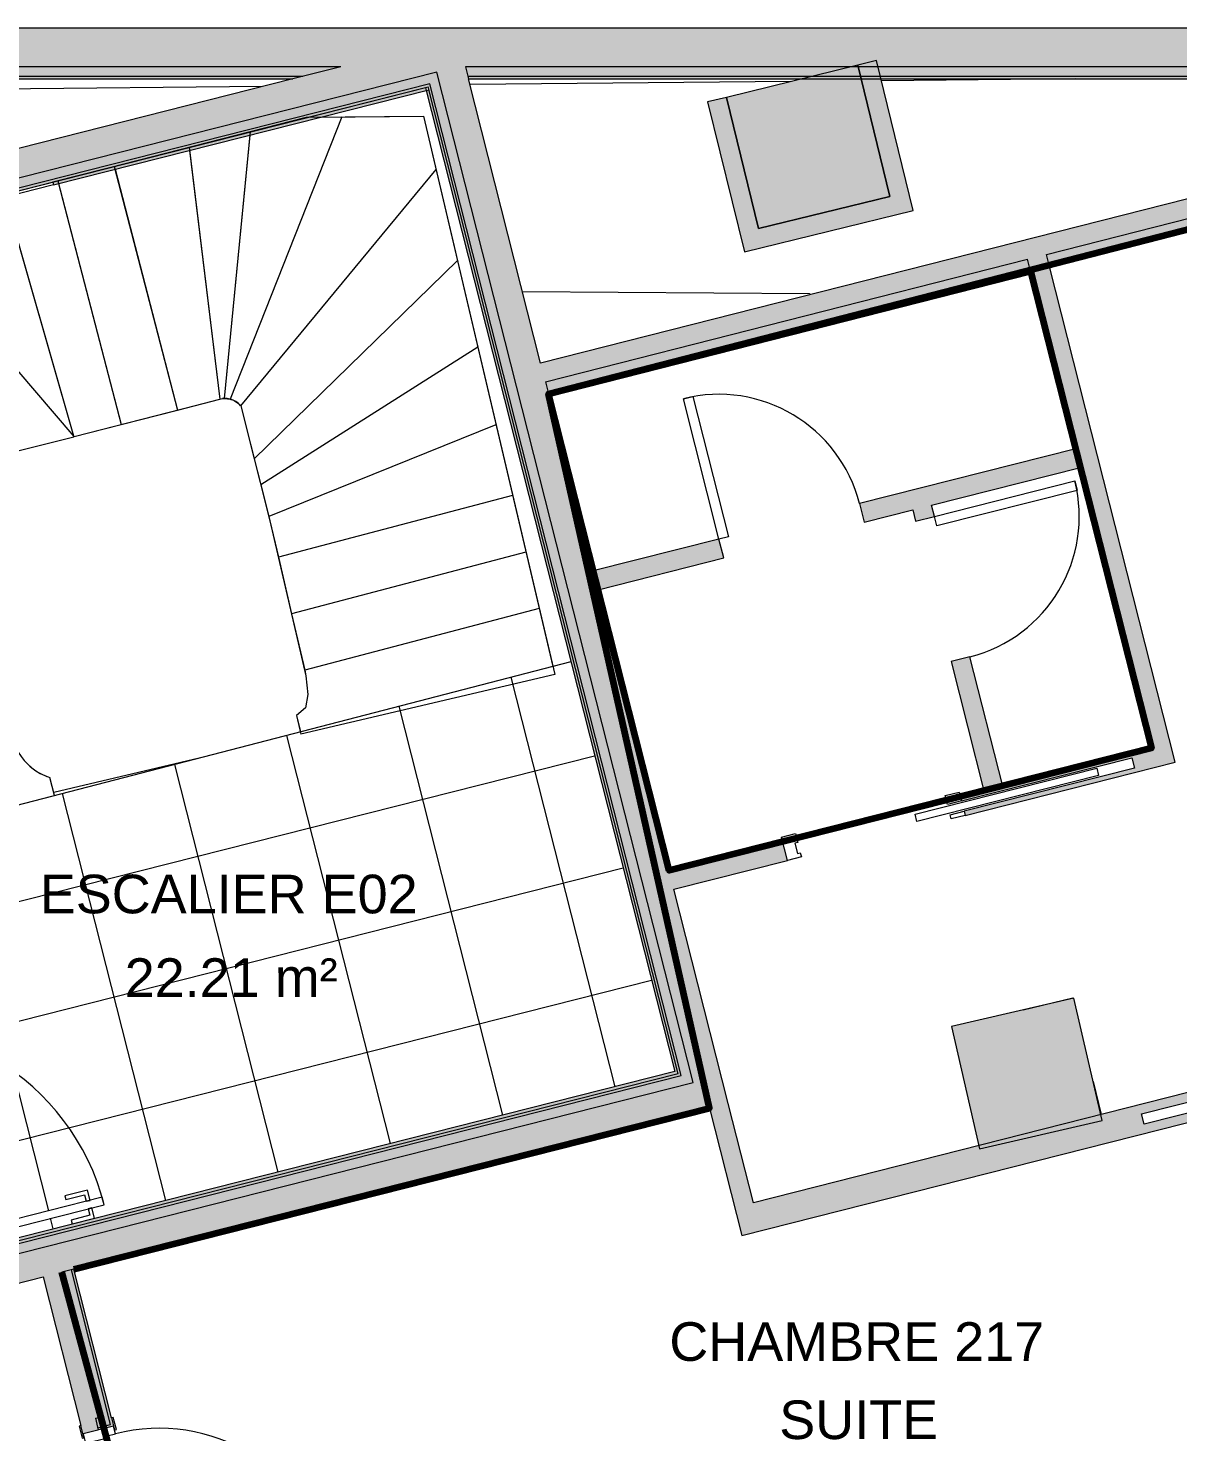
# Model space of a CAD drawing. Header units: metres. Extents: x -227.9 to -140, y 37.9 to 92.1.
# Drawn here: x -156.67 to -150.72, y 61.84 to 69.11 of the extents above; entities that cross this region are included whole.
import ezdxf

# ---------------------------------------------------------------- set-up
doc = ezdxf.new("R2010")
doc.units = ezdxf.units.M
doc.linetypes.add('Overhead', pattern=[0.003969, 0.002381, -0.001587])
for name, color, linetype, lineweight in [('A-ANNO-DIMS', 7, 'Continuous', 9), ('A-ANNO-DIMS-100', 7, 'Continuous', 9), ('A-AREA-IDEN', 7, 'Continuous', 9), ('A-DOOR', 7, 'Continuous', 5), ('A-FLOR', 7, 'Continuous', 5), ('A-FLOR-PATT', 7, 'Continuous', 5), ('A-WALL', 7, 'Continuous', 5), ('I-WALL', 7, 'Continuous', 5), ('S-COLS', 7, 'Continuous', 5), ('S-STRS', 7, 'Continuous', 5), ('S-STRS-MBND', 7, 'Overhead', 5)]:
    doc.layers.add(name, color=color, linetype=linetype, lineweight=lineweight)
doc.layers.add('Chambre', color=40, linetype='Continuous')
doc.layers.add('SDB', color=230, linetype='Continuous')
doc.styles.add('Arial_1', font='arial.ttf', dxfattribs={"height": 0.2})
doc.styles.add('RomanD_B', font='', dxfattribs={"height": 0.2})
doc.styles.get('RomanD_B').set_extended_font_data('RomanD', bold=True)
doc.dimstyles.new('LAG-Romans_0_2', dxfattribs={"dimscale": 0.3048, "dimtxt": 0.200715, "dimasz": 0.492126, "dimexe": 0.787402, "dimexo": 0.0625, "dimgap": 0, "dimtad": 1, "dimrnd": 0.01, "dimzin": 0, "dimdsep": 46, "dimtxsty": 'RomanD_B', "dimblk1": 'OBLIQUE', "dimblk2": 'OBLIQUE', "dimsah": 1, "dimcen": 0.09, "dimdle": 0.656168, "dimazin": 0, "dimtfac": 1, "dimtdec": 4, "dimtix": 1, "dimtmove": 0, "dimatfit": 3, "dimfxl": 0.787402, "dimfxlon": 1, "dimtvp": 1, "dimtolj": 1, "dimtzin": 0, "dimarcsym": 2})

# ---------------------------------------------------------------- blocks, each defined once
blk = doc.blocks.new('LAG-C1030-PORTE-BAT 1 VANT-13PR_01 - LAG-C1030-PORTE-BAT 1 VANT-13PR_01_07F-120X210-15711718-MUC-LAG-PRO-PLA-ARC-TZN-N02-AG02Ec-Cote')
at = {"layer": 'A-DOOR'}
for p, q in [((0.5053, 1.3265), (0.4653, 1.3265)), ((0.4653, 1.3265), (0.4653, 0.1065)), ((0.5053, 0.1065), (0.5053, 1.3265)), ((0.4103, 1.2615), (0.4103, 1.1415)), ((0.4653, 1.2615), (0.4103, 1.2615)), ((0.4303, 1.1415), (0.4303, 1.2415)), ((0.4303, 1.2415), (0.4653, 1.2415)), ((0.4653, 1.2415), (0.4653, 1.2615)), ((0.5603, 1.2615), (0.5053, 1.2615)), ((0.5053, 1.2615), (0.5053, 1.2415)), ((0.5053, 1.2415), (0.5403, 1.2415)), ((0.5403, 1.2415), (0.5403, 1.1415)), ((0.5603, 1.1415), (0.5603, 1.2615)), ((0.4103, 1.1415), (0.4303, 1.1415)), ((0.5403, 1.1415), (0.5603, 1.1415)), ((0.4653, 0.1065), (0.5053, 0.1065))]:
    blk.add_line(p, q, dxfattribs=at)
at = {"layer": 'A-DOOR', "color": 9, "true_color": 0xc0c0c0}
for p, q in [((-0.7347, 0.1165), (-0.7997, 0.1165)), ((-0.7997, 0.1165), (-0.7997, 0.1065)), ((-0.7997, 0.1065), (-0.7347, 0.1065)), ((-0.7547, 0.1065), (-0.7547, -0.1065)), ((-0.7147, 0.1065), (-0.7547, 0.1065)), ((-0.7347, 0.1065), (-0.7347, 0.1165)), ((-0.7147, 0.0626), (-0.7147, 0.1065)), ((0.5453, 0.1065), (0.5053, 0.1065)), ((0.5053, 0.1065), (0.5053, 0.0626)), ((0.5253, 0.1165), (0.5253, 0.1065)), ((0.5903, 0.1165), (0.5253, 0.1165)), ((0.5253, 0.1065), (0.5903, 0.1065)), ((0.5453, -0.1065), (0.5453, 0.1065)), ((0.5903, 0.1065), (0.5903, 0.1165)), ((-0.7047, 0.0626), (-0.7147, 0.0626)), ((-0.7047, -0.1065), (-0.7047, 0.0626)), ((0.5053, 0.0626), (0.4953, 0.0626)), ((0.4953, 0.0626), (0.4953, -0.1065)), ((-0.7347, -0.1065), (-0.7997, -0.1065)), ((-0.7997, -0.1065), (-0.7997, -0.1165)), ((-0.7997, -0.1165), (-0.7347, -0.1165)), ((-0.7547, -0.1065), (-0.7047, -0.1065)), ((-0.7347, -0.1165), (-0.7347, -0.1065)), ((0.4953, -0.1065), (0.5453, -0.1065)), ((0.5253, -0.1065), (0.5253, -0.1165)), ((0.5903, -0.1065), (0.5253, -0.1065)), ((0.5253, -0.1165), (0.5903, -0.1165)), ((0.5903, -0.1165), (0.5903, -0.1065))]:
    blk.add_line(p, q, dxfattribs=at)
at = {"layer": 'A-DOOR'}
blk.add_arc((0.5053, 0.1065), 1.22, 90, 180, dxfattribs=at)
blk = doc.blocks.new('LAG-C1030-PORTE-BAT 1 VANT-13PR_01 - LAG-C1030-PORTE-BAT 1 VANT-13PR_01_04F-90X210 CHAMBRE-15711706-MUC-LAG-PRO-PLA-ARC-TZN-N02-AG02Ec-Cote')
at = {"layer": 'A-DOOR'}
for p, q in [((0.3553, 1.0015), (0.3153, 1.0015)), ((0.3153, 1.0015), (0.3153, 0.0815)), ((0.3553, 0.0815), (0.3553, 1.0015)), ((0.2603, 0.9365), (0.2603, 0.8165)), ((0.3153, 0.9365), (0.2603, 0.9365)), ((0.2803, 0.8165), (0.2803, 0.9165)), ((0.2803, 0.9165), (0.3153, 0.9165)), ((0.3153, 0.9165), (0.3153, 0.9365)), ((0.4103, 0.9365), (0.3553, 0.9365)), ((0.3553, 0.9365), (0.3553, 0.9165)), ((0.3553, 0.9165), (0.3903, 0.9165)), ((0.3903, 0.9165), (0.3903, 0.8165)), ((0.4103, 0.8165), (0.4103, 0.9365)), ((0.2603, 0.8165), (0.2803, 0.8165)), ((0.3903, 0.8165), (0.4103, 0.8165)), ((0.3153, 0.0815), (0.3553, 0.0815))]:
    blk.add_line(p, q, dxfattribs=at)
at = {"layer": 'A-DOOR', "color": 9, "true_color": 0xc0c0c0}
for p, q in [((-0.5847, 0.0915), (-0.6497, 0.0915)), ((-0.6497, 0.0915), (-0.6497, 0.0815)), ((-0.6497, 0.0815), (-0.5847, 0.0815)), ((-0.6047, 0.0815), (-0.6047, -0.0815)), ((-0.5647, 0.0815), (-0.6047, 0.0815)), ((-0.5847, 0.0815), (-0.5847, 0.0915)), ((-0.5647, 0.0376), (-0.5647, 0.0815)), ((0.3953, 0.0815), (0.3553, 0.0815)), ((0.3553, 0.0815), (0.3553, 0.0376)), ((0.3753, 0.0915), (0.3753, 0.0815)), ((0.4403, 0.0915), (0.3753, 0.0915)), ((0.3753, 0.0815), (0.4403, 0.0815)), ((0.3953, -0.0815), (0.3953, 0.0815)), ((0.4403, 0.0815), (0.4403, 0.0915)), ((-0.5547, 0.0376), (-0.5647, 0.0376)), ((-0.5547, -0.0815), (-0.5547, 0.0376)), ((0.3553, 0.0376), (0.3453, 0.0376)), ((0.3453, 0.0376), (0.3453, -0.0815)), ((-0.5847, -0.0815), (-0.6497, -0.0815)), ((-0.6497, -0.0815), (-0.6497, -0.0915)), ((-0.6497, -0.0915), (-0.5847, -0.0915)), ((-0.6047, -0.0815), (-0.5547, -0.0815)), ((-0.5847, -0.0915), (-0.5847, -0.0815)), ((0.3453, -0.0815), (0.3953, -0.0815)), ((0.3753, -0.0815), (0.3753, -0.0915)), ((0.4403, -0.0815), (0.3753, -0.0815)), ((0.3753, -0.0915), (0.4403, -0.0915)), ((0.4403, -0.0915), (0.4403, -0.0815))]:
    blk.add_line(p, q, dxfattribs=at)
at = {"layer": 'A-DOOR'}
blk.add_arc((0.3553, 0.0815), 0.92, 90, 180, dxfattribs=at)
blk = doc.blocks.new('LAG-C1030-PORTE-COULISSANTE-COUL-13PR_06 - LAG-C1030-PORTE-COULISSANTE-COUL-13PR_06_04 F-80x210-15716901-MUC-LAG-PRO-PLA-ARC-TZN-N02-AG02Ec-Cote')
at = {"layer": 'A-DOOR', "lineweight": 9}
for p, q in [((-1.1, 0.02), (-0.13, 0.02)), ((-1.1, -0.02), (-1.1, 0.02)), ((-0.13, 0.02), (-0.13, -0.02)), ((-0.13, -0.02), (-1.1, -0.02))]:
    blk.add_line(p, q, dxfattribs=at)
at = {"layer": 'A-DOOR', "color": 9, "true_color": 0xc0c0c0}
for p, q in [((-0.38, 0.05), (-0.305, 0.05)), ((-0.38, 0.0275), (-0.38, 0.05)), ((-0.305, 0.0275), (-0.38, 0.0275)), ((-0.305, 0.05), (-0.305, 0.0275)), ((0.495, 0.05), (0.57, 0.05)), ((0.495, 0.0275), (0.495, 0.05)), ((0.51, 0.0275), (0.495, 0.0275)), ((0.51, -0.0275), (0.51, 0.0275)), ((0.57, 0.05), (0.57, -0.075)), ((-0.38, -0.0275), (-0.305, -0.0275)), ((-0.38, -0.075), (-0.38, -0.0275)), ((-0.305, -0.0275), (-0.305, -0.075)), ((0.495, -0.075), (0.495, -0.0275)), ((0.495, -0.0275), (0.51, -0.0275)), ((-0.305, -0.075), (-0.38, -0.075)), ((0.57, -0.075), (0.495, -0.075))]:
    blk.add_line(p, q, dxfattribs=at)
blk = doc.blocks.new('LAG-C1030-PORTE-PR VIDRE FOH-13PR_11 - LAG-C1030-PORTE-PR VIDRE FOH-13PR_11_01-F-75x210-15709689-MUC-LAG-PRO-PLA-ARC-TZN-N02-AG02Ec-Cote')
at = {"layer": 'A-DOOR', "lineweight": 9}
for p, q in [((0.3242, -0.05), (0.375, -0.05)), ((0.3242, -0.8), (0.3242, -0.05)), ((0.375, -0.05), (0.375, -0.8)), ((0.375, -0.8), (0.3242, -0.8))]:
    blk.add_line(p, q, dxfattribs=at)
at = {"layer": 'A-DOOR'}
blk.add_arc((0.375, -0.05), 0.75, 180, 270, dxfattribs=at)
blk = doc.blocks.new('DIMBLOCK88-MUC-LAG-PRO-PLA-ARC-TZN-N02-AG02Ec-Cote')
at = {"layer": 'A-ANNO-DIMS-100', "transparency": 16777216}
for p, q in [((-147.921, 61.4374), (-148.0389, 61.9027)), ((-147.7861, 61.7192), (-153.8268, 60.1889)), ((-147.9799, 61.6701), (-147.921, 61.4374)), ((-153.5739, 60.0053), (-153.6918, 60.4706)), ((-153.6329, 60.238), (-153.5739, 60.0053))]:
    blk.add_line(p, q, dxfattribs=at)
at = {"layer": 'A-ANNO-DIMS-100', "lineweight": 25, "transparency": 16777216}
for p, q in [((-147.9799, 61.6701), (-147.9257, 61.7612)), ((-147.9799, 61.6701), (-148.0342, 61.5789)), ((-153.6329, 60.238), (-153.5786, 60.3291)), ((-153.6329, 60.238), (-153.6872, 60.1469))]:
    blk.add_line(p, q, dxfattribs=at)
at = {"layer": 'A-ANNO-DIMS-100', "color": 0, "transparency": 16777216, "insert": (-151.2047, 61.1271), "char_height": 0.2, "width": 0.824475, "attachment_point": 1, "rotation": 14.21571, "line_spacing_factor": 1.146391, "style": 'RomanD_B'}
blk.add_mtext('5.83', dxfattribs=at)
blk = doc.blocks.new('_Oblique')
at = {"color": 0, "linetype": 'ByBlock', "lineweight": -2}
blk.add_line((-0.5, -0.5), (0.5, 0.5), dxfattribs=at)

msp = doc.modelspace()

# ---------------------------------------------------------------- hatches: boundary and pattern name
at = {"layer": 'A-FLOR-PATT', "true_color": 0xffffff}
h = msp.add_hatch(dxfattribs=at)
h.set_pattern_fill('FP_5', style=0, pattern_type=2)
h.set_pattern_definition([(14.213, (-155.645, 64.24), (-0.14732, 0.58163), []), (104.213, (-155.645, 64.24), (-0.58163, -0.14732), [])])
h.paths.add_polyline_path([(-157.4318, 62.6651), (-153.3236, 63.7057), (-153.8614, 65.8286), (-157.9633, 64.7638), (-157.7551, 63.9418), (-157.7598, 63.9399), (-157.7551, 63.9212), (-157.7648, 63.9187), (-157.4701, 62.7554), (-156.3699, 63.0341), (-156.3785, 63.0681), (-156.4754, 63.0435), (-156.4803, 63.0629), (-156.364, 63.0924), (-156.3505, 63.039), (-156.2875, 63.055), (-156.2776, 63.0162), (-156.3406, 63.0003), (-156.3271, 62.9469), (-156.4435, 62.9175), (-156.4484, 62.9369), (-156.3514, 62.9614), (-156.36, 62.9954), (-157.4603, 62.7167), (-157.4554, 62.6973), (-157.4457, 62.6997), (-157.4408, 62.6804), (-157.4359, 62.6816), (-157.4322, 62.667)])
at = {"layer": 'A-WALL', "true_color": 0xaaaaaa}
msp.add_hatch(color=253, dxfattribs=at).paths.add_polyline_path([(-147.8928, 68.9108), (-147.8556, 68.9108), (-147.8556, 69.1108), (-169.8891, 69.1108), (-169.8891, 68.9108), (-154.4414, 68.9108), (-154.4091, 68.919), (-154.407, 68.9108), (-149.5374, 68.9108)])
h = msp.add_hatch(color=253, dxfattribs=at)
h.paths.add_polyline_path([(-147.8556, 68.8608), (-147.8556, 68.9108), (-149.7369, 68.9108), (-149.7242, 68.8608), (-147.8928, 68.8608)])
h.paths.add_polyline_path([(-149.8274, 68.8608), (-149.8401, 68.9108), (-154.407, 68.9108), (-154.3944, 68.8608), (-151.182, 68.8608)])
h.paths.add_polyline_path([(-155.2934, 68.8608), (-155.2496, 68.8608), (-155.0522, 68.9108), (-165.8761, 68.9108), (-165.8761, 68.8608), (-156.1157, 68.8608)])
h.paths.add_polyline_path([(-154.6388, 68.8608), (-154.5491, 68.8608), (-154.5545, 68.8821)])
h.paths.add_polyline_path([(-165.9761, 68.8608), (-165.9761, 68.9108), (-169.8891, 68.9108), (-169.8891, 68.8608), (-165.9832, 68.8608)])
h = msp.add_hatch(color=253, dxfattribs=at)
h.paths.add_polyline_path([(-149.5374, 68.8478), (-147.8556, 68.8478), (-147.8556, 68.8608), (-149.6726, 68.8608), (-149.6693, 68.8478), (-149.6559, 68.8478)])
h.paths.add_polyline_path([(-149.8241, 68.8478), (-149.8274, 68.8608), (-154.3944, 68.8608), (-154.3911, 68.8478), (-151.182, 68.8478)])
h.paths.add_polyline_path([(-155.3009, 68.8478), (-155.2496, 68.8608), (-165.8761, 68.8608), (-165.8761, 68.8478), (-156.1157, 68.8478)])
h.paths.add_polyline_path([(-166.0261, 68.8478), (-166.0261, 68.8608), (-169.8891, 68.8608), (-169.8891, 68.8478), (-166.0391, 68.8478)])
at = {"layer": 'I-WALL', "true_color": 0xaaaaaa}
for points in [[(-158.75, 67.8193), (-154.4414, 68.9108), (-155.0522, 68.9108), (-158.7868, 67.9647)], [(-158.7377, 67.7708), (-154.5422, 68.8337), (-154.5491, 68.8608), (-154.6388, 68.8608), (-158.75, 67.8193)], [(-153.192, 63.5038), (-153.0466, 63.5406), (-154.4091, 68.919), (-154.5545, 68.8821), (-153.2288, 63.6492)], [(-158.7345, 67.7582), (-154.5875, 68.8088), (-154.5907, 68.8214), (-158.7377, 67.7708)], [(-156.5402, 68.2986), (-154.611, 68.7874), (-154.6146, 68.8019), (-156.5439, 68.3132)], [(-153.8651, 65.8432), (-153.8506, 65.8468), (-154.5964, 68.791), (-154.611, 68.7874), (-154.1763, 67.0714)], [(-153.3022, 63.6822), (-153.2896, 63.6854), (-154.5875, 68.8088), (-154.6001, 68.8056), (-153.3054, 63.6948)], [(-153.2773, 63.6369), (-153.2288, 63.6492), (-154.5422, 68.8337), (-154.5907, 68.8214), (-153.2896, 63.6854)], [(-153.9933, 67.2777), (-149.6058, 68.394), (-149.6303, 68.491), (-154.0179, 67.3747)], [(-150.8548, 65.3804), (-150.7579, 65.405), (-151.3995, 67.9377), (-151.4964, 67.913), (-151.2232, 66.8346)], [(-153.3199, 63.6911), (-153.3054, 63.6948), (-153.8506, 65.8468), (-153.8651, 65.8432), (-153.3236, 63.7057)], [(-157.4281, 62.6506), (-153.3199, 63.6911), (-153.3236, 63.7057), (-157.4318, 62.6651), (-157.4297, 62.6571)], [(-157.5968, 62.3881), (-153.192, 63.5038), (-153.2288, 63.6492), (-157.6336, 62.5335), (-157.6294, 62.517)], [(-157.4882, 62.5704), (-153.2773, 63.6369), (-153.2896, 63.6854), (-157.5005, 62.6188)], [(-152.9764, 62.8563), (-152.8795, 62.8809), (-153.0466, 63.5406), (-153.1435, 63.5161)]]:
    msp.add_hatch(color=253, dxfattribs=at).paths.add_polyline_path(points)
h = msp.add_hatch(color=253, dxfattribs=at)
h.paths.add_polyline_path([(-153.981, 67.2293), (-151.4841, 67.8645), (-151.4964, 67.913), (-153.9933, 67.2777)])
h.paths.add_polyline_path([(-151.3872, 67.8892), (-149.545, 68.3579), (-149.5573, 68.4064), (-151.3995, 67.9377)])
h = msp.add_hatch(color=253, dxfattribs=at)
h.paths.add_polyline_path([(-153.9778, 67.2167), (-151.4809, 67.8519), (-151.4841, 67.8645), (-153.981, 67.2293)])
h.paths.add_polyline_path([(-151.384, 67.8766), (-149.5292, 68.3485), (-149.5324, 68.3611), (-151.3872, 67.8892)])
h = msp.add_hatch(color=253, dxfattribs=at)
h.paths.add_polyline_path([(-153.7208, 66.2019), (-153.0701, 66.3668), (-153.0947, 66.4637), (-153.7453, 66.2989)])
h.paths.add_polyline_path([(-152.3431, 66.5509), (-151.2232, 66.8346), (-151.2478, 66.9316), (-152.3676, 66.6479)])
h = msp.add_hatch(color=253, dxfattribs=at)
h.paths.add_polyline_path([(-151.7226, 65.1606), (-151.6257, 65.1851), (-151.7952, 65.8541), (-151.8921, 65.8296), (-151.7523, 65.2775)])
h.paths.add_polyline_path([(-152.0763, 66.5566), (-151.9794, 66.5812), (-151.9941, 66.6393), (-152.091, 66.6148)])
h = msp.add_hatch(color=253, dxfattribs=at)
h.paths.add_polyline_path([(-153.3278, 64.6508), (-152.7406, 64.7995), (-152.7651, 64.8965), (-153.3524, 64.7477)])
h.paths.add_polyline_path([(-151.8197, 65.0328), (-150.7333, 65.308), (-150.7579, 65.405), (-151.8442, 65.1298), (-151.8387, 65.1079), (-150.9566, 65.3314), (-150.9431, 65.2781), (-151.8252, 65.0546), (-151.8205, 65.0362)])
h = msp.add_hatch(color=253, dxfattribs=at)
h.paths.add_polyline_path([(-152.8795, 62.8809), (-149.845, 63.651), (-149.8567, 63.697), (-150.8938, 63.4338), (-150.9073, 63.4871), (-149.8702, 63.7503), (-149.8819, 63.7964), (-152.9163, 63.0263)])
h.paths.add_polyline_path([(-148.7691, 63.924), (-148.5652, 63.9757), (-148.6021, 64.1211), (-148.806, 64.0694), (-148.777, 63.9553)])
h = msp.add_hatch(color=253, dxfattribs=at)
h.paths.add_polyline_path([(-157.452, 62.6311), (-157.4394, 62.6343), (-157.4426, 62.6469), (-157.4552, 62.6437), (-157.4528, 62.6343)])
h.paths.add_polyline_path([(-157.4297, 62.6368), (-153.3022, 63.6822), (-153.3054, 63.6948), (-157.4329, 62.6493)])
h = msp.add_hatch(color=253, dxfattribs=at)
h.paths.add_polyline_path([(-153.8861, 52.2899), (-153.8176, 52.2984), (-153.8245, 52.3254), (-153.8909, 52.3086), (-153.889, 52.3012)])
h.paths.add_polyline_path([(-154.1428, 53.3032), (-154.0764, 53.32), (-154.2361, 53.9501), (-154.2845, 53.9378), (-154.1372, 53.3562), (-154.1551, 53.3516), (-154.1447, 53.3106)])
h.paths.add_polyline_path([(-154.3115, 54.0444), (-154.2631, 54.0567), (-154.4236, 54.6904), (-154.49, 54.6736), (-154.4777, 54.6251), (-154.4598, 54.6296), (-154.354, 54.2119)])
h.paths.add_polyline_path([(-154.742, 55.6681), (-154.6756, 55.685), (-154.6816, 55.7088), (-154.748, 55.692), (-154.7438, 55.6756)])
h.paths.add_polyline_path([(-154.7669, 55.842), (-154.7184, 55.8542), (-155.1213, 57.4445), (-155.1698, 57.4323), (-154.8969, 56.3552)])
h.paths.add_polyline_path([(-155.1943, 57.5292), (-155.1459, 57.5415), (-155.1575, 57.5873), (-155.206, 57.5751)])
h.paths.add_polyline_path([(-155.4515, 58.5444), (-155.4031, 58.5567), (-155.416, 58.6078), (-155.4645, 58.5955)])
h.paths.add_polyline_path([(-155.489, 58.6925), (-155.4406, 58.7047), (-155.887, 60.467), (-155.9355, 60.4547), (-155.7113, 59.57)])
h.paths.add_polyline_path([(-155.9723, 60.6002), (-155.9238, 60.6124), (-155.9926, 60.8838), (-156.059, 60.867), (-156.0467, 60.8185), (-156.0288, 60.8231), (-155.9828, 60.6417)])
h.paths.add_polyline_path([(-156.311, 61.8616), (-156.2445, 61.8784), (-156.4474, 62.6793), (-156.4959, 62.667), (-156.3053, 61.9146), (-156.3232, 61.9101), (-156.3128, 61.869)])
h = msp.add_hatch(color=253, dxfattribs=at)
h.paths.add_polyline_path([(-153.8176, 52.2984), (-153.8046, 52.3001), (-153.8151, 52.3412), (-153.8941, 52.3212), (-153.8909, 52.3086), (-153.8245, 52.3254), (-153.8183, 52.3012)])
h.paths.add_polyline_path([(-154.1396, 53.2906), (-154.0606, 53.3106), (-154.2112, 53.9048), (-154.2238, 53.9016), (-154.0764, 53.32), (-154.1428, 53.3032)])
h.paths.add_polyline_path([(-154.2753, 54.1052), (-154.2627, 54.1084), (-154.4142, 54.7062), (-154.4932, 54.6862), (-154.49, 54.6736), (-154.4236, 54.6904), (-154.3024, 54.2119)])
h.paths.add_polyline_path([(-154.7388, 55.6555), (-154.6598, 55.6756), (-154.669, 55.712), (-154.6816, 55.7088), (-154.6756, 55.685), (-154.742, 55.6681)])
h.paths.add_polyline_path([(-154.7184, 55.8542), (-154.7058, 55.8574), (-155.0964, 57.3993), (-155.109, 57.3961), (-154.8453, 56.3552)])
h.paths.add_polyline_path([(-155.1459, 57.5415), (-155.1333, 57.5447), (-155.1449, 57.5905), (-155.1575, 57.5873)])
h.paths.add_polyline_path([(-155.4031, 58.5567), (-155.3905, 58.5599), (-155.4034, 58.611), (-155.416, 58.6078)])
h.paths.add_polyline_path([(-155.4528, 58.7532), (-155.4402, 58.7564), (-155.8744, 60.4702), (-155.887, 60.467), (-155.6598, 59.57)])
h.paths.add_polyline_path([(-155.9238, 60.6124), (-155.9112, 60.6156), (-155.9832, 60.8996), (-156.0622, 60.8796), (-156.059, 60.867), (-155.9926, 60.8838), (-155.9312, 60.6417)])
h.paths.add_polyline_path([(-156.3078, 61.849), (-156.2288, 61.869), (-156.4348, 62.6824), (-156.4474, 62.6793), (-156.2445, 61.8784), (-156.311, 61.8616)])
h = msp.add_hatch(color=253, dxfattribs=at)
h.paths.add_polyline_path([(-153.9676, 52.2797), (-153.8861, 52.2899), (-153.8941, 52.3212), (-153.9731, 52.3012), (-153.9717, 52.2958)])
h.paths.add_polyline_path([(-154.2187, 53.2705), (-154.1396, 53.2906), (-154.1551, 53.3516), (-154.1372, 53.3562), (-154.4598, 54.6296), (-154.4777, 54.6251), (-154.4932, 54.6862), (-154.5722, 54.6662), (-154.2288, 53.3106)])
h.paths.add_polyline_path([(-154.8178, 55.6355), (-154.7388, 55.6555), (-154.7542, 55.7166), (-154.7363, 55.7212), (-155.206, 57.5751), (-155.3029, 57.5505), (-154.8282, 55.6767)])
h.paths.add_polyline_path([(-155.5485, 58.5199), (-155.4515, 58.5444), (-156.0288, 60.8231), (-156.0467, 60.8185), (-156.0622, 60.8796), (-156.1412, 60.8596), (-155.8145, 59.57)])
h.paths.add_polyline_path([(-156.3868, 61.829), (-156.3078, 61.849), (-156.3232, 61.9101), (-156.3053, 61.9146), (-156.4959, 62.667), (-156.5928, 62.6424), (-156.3972, 61.8701)])
at = {"layer": 'S-COLS', "true_color": 0x808080}
for points in [[(-152.9628, 67.9512), (-152.0887, 68.1655), (-152.2792, 68.9425), (-152.3764, 68.9187), (-152.2097, 68.2388), (-152.8895, 68.0721), (-153.0562, 68.752), (-153.1534, 68.7281), (-153.0099, 68.143)], [(-152.8895, 68.0721), (-152.2097, 68.2388), (-152.3764, 68.9187), (-153.0562, 68.752), (-152.9069, 68.143)], [(-151.745, 63.3066), (-151.1115, 63.4521), (-151.257, 64.0856), (-151.8905, 63.9401)]]:
    msp.add_hatch(color=8, dxfattribs=at).paths.add_polyline_path(points)

# ---------------------------------------------------------------- linework, layer by layer
at = {"layer": 'A-FLOR', "lineweight": 9}
for p, q in [((-155.4583, 68.8079), (-160.7428, 68.7578)), ((-152.7223, 68.8338), (-154.3835, 68.8181)), ((-151.2497, 68.8478), (-152.2537, 68.8383)), ((-155.1533, 68.65), (-154.625, 68.655)), ((-154.625, 68.655), (-153.9548, 65.8044)), ((-154.1119, 67.7457), (-152.6261, 67.7365)), ((-152.6261, 67.7365), (-152.6245, 67.7292)), ((-155.7861, 65.329), (-156.5384, 65.1521))]:
    msp.add_line(p, q, dxfattribs=at)
at = {"layer": 'A-FLOR'}
for p, q in [((-153.8614, 65.8286), (-157.9633, 64.7638)), ((-151.5192, 64.0254), (-151.2633, 64.0876)), ((-151.2633, 64.0876), (-151.2625, 64.0844)), ((-151.1578, 63.6539), (-151.1163, 63.4831))]:
    msp.add_line(p, q, dxfattribs=at)
at = {"layer": 'A-WALL', "lineweight": 13}
for p, q in [((-147.8556, 69.1108), (-169.8891, 69.1108)), ((-165.8761, 68.8478), (-155.3009, 68.8478)), ((-154.3911, 68.8478), (-149.8241, 68.8478))]:
    msp.add_line(p, q, dxfattribs=at)
at = {"layer": 'A-WALL'}
for p, q in [((-155.0522, 68.9108), (-165.8761, 68.9108)), ((-155.2496, 68.8608), (-165.8761, 68.8608)), ((-154.5545, 68.8821), (-158.75, 67.8193)), ((-155.0522, 68.9108), (-155.3009, 68.8478)), ((-153.2288, 63.6492), (-154.5545, 68.8821)), ((-149.8401, 68.9108), (-154.407, 68.9108)), ((-154.407, 68.9108), (-154.3911, 68.8478)), ((-149.8274, 68.8608), (-154.3944, 68.8608)), ((-154.5907, 68.8214), (-158.7377, 67.7708)), ((-153.2896, 63.6854), (-154.5907, 68.8214)), ((-151.3995, 67.9377), (-149.6058, 68.394)), ((-151.3872, 67.8892), (-149.545, 68.3579)), ((-153.9933, 67.2777), (-151.4964, 67.913)), ((-151.4809, 67.8519), (-151.4964, 67.913)), ((-151.384, 67.8766), (-151.3995, 67.9377)), ((-153.981, 67.2293), (-151.4841, 67.8645)), ((-153.9933, 67.2777), (-153.9778, 67.2167)), ((-157.4882, 62.5704), (-153.2288, 63.6492)), ((-157.4297, 62.6368), (-153.2896, 63.6854)), ((-156.4348, 62.6824), (-156.4959, 62.667)), ((-156.2445, 61.8784), (-156.4474, 62.6793)), ((-156.3053, 61.9146), (-156.4959, 62.667)), ((-156.3232, 61.9101), (-156.3053, 61.9146)), ((-156.3232, 61.9101), (-156.3078, 61.849)), ((-156.311, 61.8616), (-156.2445, 61.8784))]:
    msp.add_line(p, q, dxfattribs=at)
at = {"layer": 'Chambre', "lineweight": 140}
msp.add_lwpolyline([(-156.4348, 62.6824), (-153.1435, 63.5161), (-153.9778, 67.2167), (-149.5324, 68.3611), (-149.6521, 68.8328), (-147.8556, 68.8328), (-145.7858, 60.4923), (-154.1301, 58.4749), (-154.2638, 59.0028), (-155.4434, 58.769), (-156.4959, 62.667)], dxfattribs=at)
at = {"layer": 'I-WALL', "lineweight": 13}
for p, q in [((-155.3009, 68.8478), (-158.7868, 67.9647)), ((-158.7345, 67.7582), (-154.6001, 68.8056)), ((-154.6146, 68.8019), (-156.5439, 68.3132)), ((-156.5402, 68.2986), (-154.5964, 68.791)), ((-154.6146, 68.8019), (-153.3236, 63.7057)), ((-153.3054, 63.6948), (-154.6001, 68.8056)), ((-154.0179, 67.3747), (-154.3911, 68.8478)), ((-149.7273, 68.4663), (-154.0179, 67.3747)), ((-156.5439, 68.3132), (-156.5402, 68.2986)), ((-151.384, 67.8766), (-149.5292, 68.3485)), ((-153.9778, 67.2167), (-151.4809, 67.8519)), ((-151.4809, 67.8519), (-151.2478, 66.9316)), ((-150.7333, 65.308), (-151.384, 67.8766)), ((-153.7453, 66.2989), (-153.9778, 67.2167)), ((-151.2478, 66.9316), (-152.3676, 66.6479)), ((-151.9941, 66.6393), (-151.2232, 66.8346)), ((-151.2232, 66.8346), (-150.8548, 65.3804)), ((-152.3676, 66.6479), (-152.3431, 66.5509)), ((-152.3431, 66.5509), (-152.091, 66.6148)), ((-152.091, 66.6148), (-152.0763, 66.5566)), ((-151.9794, 66.5812), (-151.9941, 66.6393)), ((-152.0763, 66.5566), (-151.9794, 66.5812)), ((-153.0947, 66.4637), (-153.7453, 66.2989)), ((-153.0701, 66.3668), (-153.0947, 66.4637)), ((-153.7208, 66.2019), (-153.0701, 66.3668)), ((-153.3524, 64.7477), (-153.7208, 66.2019)), ((-151.7952, 65.8541), (-151.8921, 65.8296)), ((-151.8921, 65.8296), (-151.7226, 65.1606)), ((-151.6257, 65.1851), (-151.7952, 65.8541)), ((-150.8548, 65.3804), (-151.6257, 65.1851)), ((-151.8387, 65.1079), (-150.9566, 65.3314)), ((-151.8197, 65.0328), (-150.7333, 65.308)), ((-150.9566, 65.3314), (-150.9431, 65.2781)), ((-150.9431, 65.2781), (-151.8252, 65.0546)), ((-151.7226, 65.1606), (-151.8442, 65.1298)), ((-152.7651, 64.8965), (-153.3524, 64.7477)), ((-153.3278, 64.6508), (-152.7406, 64.7995)), ((-153.0466, 63.5406), (-153.3278, 64.6508)), ((-153.3236, 63.7057), (-157.4318, 62.6651)), ((-150.9073, 63.4871), (-149.8702, 63.7503)), ((-149.8567, 63.697), (-150.8938, 63.4338)), ((-153.3054, 63.6948), (-157.4329, 62.6494)), ((-152.9764, 62.8563), (-149.845, 63.651)), ((-150.4035, 63.664), (-152.9163, 63.0263)), ((-156.4348, 62.6824), (-153.1435, 63.5161)), ((-153.1435, 63.5161), (-152.9764, 62.8563)), ((-152.9163, 63.0263), (-153.0466, 63.5406)), ((-150.8938, 63.4338), (-150.9073, 63.4871)), ((-156.2398, 61.9126), (-156.4348, 62.6824)), ((-157.5968, 62.3881), (-156.5928, 62.6424)), ((-156.5928, 62.6424), (-156.3978, 61.8726))]:
    msp.add_line(p, q, dxfattribs=at)
at = {"layer": 'I-WALL'}
msp.add_line((-156.5402, 68.2986), (-156.7905, 68.2352), dxfattribs=at)
at = {"layer": 'S-COLS', "lineweight": 9}
for p, q in [((-152.2792, 68.9425), (-152.3764, 68.9187)), ((-152.0887, 68.1655), (-152.2792, 68.9425)), ((-152.3764, 68.9187), (-152.2097, 68.2388)), ((-153.0562, 68.752), (-153.1534, 68.7281)), ((-153.1534, 68.7281), (-152.9628, 67.9512)), ((-152.8895, 68.0721), (-153.0562, 68.752)), ((-152.2097, 68.2388), (-152.8895, 68.0721)), ((-152.9628, 67.9512), (-152.0887, 68.1655))]:
    msp.add_line(p, q, dxfattribs=at)
at = {"layer": 'S-COLS', "color": 8, "lineweight": 15, "true_color": 0x7f7f7f}
for p, q in [((-152.3764, 68.9187), (-153.0562, 68.752)), ((-152.2097, 68.2388), (-152.3764, 68.9187)), ((-153.0562, 68.752), (-152.8895, 68.0721)), ((-152.8895, 68.0721), (-152.2097, 68.2388)), ((-151.257, 64.0856), (-151.8905, 63.9401)), ((-151.1115, 63.4521), (-151.257, 64.0856)), ((-151.8905, 63.9401), (-151.745, 63.3066)), ((-151.745, 63.3066), (-151.1115, 63.4521))]:
    msp.add_line(p, q, dxfattribs=at)
at = {"layer": 'S-STRS', "color": 8, "lineweight": 18, "true_color": 0x7f7f7f}
for p, q in [((-155.0462, 68.651), (-155.6253, 67.1886)), ((-155.0462, 68.651), (-155.6253, 67.1886)), ((-155.5228, 68.5564), (-155.6566, 67.192)), ((-155.5228, 68.5564), (-155.6566, 67.192)), ((-155.8349, 68.4773), (-155.6783, 67.188)), ((-155.8349, 68.4773), (-155.6783, 67.188)), ((-156.221, 68.3795), (-155.897, 67.132)), ((-156.221, 68.3795), (-155.897, 67.132)), ((-154.56, 68.3788), (-155.5709, 67.1549)), ((-154.56, 68.3788), (-155.5709, 67.1549)), ((-156.5132, 68.3055), (-156.1888, 67.0573)), ((-156.5132, 68.3055), (-156.1888, 67.0573)), ((-156.7901, 68.2353), (-156.4367, 66.999)), ((-156.7901, 68.2353), (-156.4367, 66.999)), ((-154.449, 67.9066), (-155.5005, 66.8794)), ((-154.449, 67.9066), (-155.5005, 66.8794)), ((-154.3436, 67.458), (-155.4666, 66.7458)), ((-154.3436, 67.458), (-155.4666, 66.7458)), ((-155.897, 67.132), (-155.6783, 67.188)), ((-155.6783, 67.188), (-155.6651, 67.1914)), ((-156.1888, 67.0573), (-155.897, 67.132)), ((-155.5702, 67.1542), (-155.5005, 66.8794)), ((-156.4331, 66.9948), (-156.1888, 67.0573)), ((-154.249, 67.0557), (-155.4248, 66.5812)), ((-154.249, 67.0557), (-155.4248, 66.5812)), ((-156.7306, 66.9186), (-156.4353, 66.9942)), ((-156.4367, 66.999), (-156.4353, 66.9942)), ((-156.4367, 66.999), (-156.4353, 66.9942)), ((-156.4353, 66.9942), (-156.4331, 66.9948)), ((-155.5005, 66.8794), (-155.4666, 66.7458)), ((-155.4666, 66.7458), (-155.4248, 66.5812)), ((-154.1628, 66.6891), (-155.3752, 66.3698)), ((-154.1628, 66.6891), (-155.3752, 66.3698)), ((-155.4248, 66.5812), (-155.4191, 66.5586)), ((-155.4191, 66.5586), (-155.3752, 66.3698)), ((-154.0941, 66.397), (-155.3073, 66.0775)), ((-154.0941, 66.397), (-155.3073, 66.0775)), ((-155.3752, 66.3698), (-155.3073, 66.0775)), ((-154.0255, 66.1049), (-155.2394, 65.7851)), ((-154.0255, 66.1049), (-155.2394, 65.7851)), ((-155.3073, 66.0775), (-155.2394, 65.7851)), ((-155.2394, 65.7851), (-155.2327, 65.7563)), ((-155.2327, 65.7563), (-155.2231, 65.6588)), ((-155.2354, 65.5899), (-155.2814, 65.5502)), ((-155.2231, 65.6588), (-155.2354, 65.5899)), ((-155.2814, 65.5502), (-155.2614, 65.4652)), ((-156.5342, 65.1364), (-156.559, 65.2296)), ((-157.9634, 64.7639), (-156.5342, 65.1364)), ((-157.9634, 64.7639), (-156.5342, 65.1364))]:
    msp.add_line(p, q, dxfattribs=at)
for centre, radius, start, end in [((-155.6528, 67.0832), 0.1089, 92.00551, 96.50546), ((-155.6528, 67.0832), 0.1089, 75.38036, 92.00551), ((-155.6528, 67.0832), 0.1089, 41.22247, 75.38036), ((-155.6528, 67.0832), 0.1089, 40.70486, 41.22247), ((-156.4709, 65.5055), 0.2896, 209.92633, 252.30305), ((-156.4709, 65.5055), 0.2896, 226.41363, 235.81574), ((-156.4709, 65.5055), 0.2896, 239.59811, 252.30305)]:
    msp.add_arc(centre, radius, start, end, dxfattribs=at)
at = {"layer": 'S-STRS-MBND', "color": 8, "linetype": 'Continuous', "lineweight": 18, "true_color": 0x7f7f7f}
for p, q in [((-157.1966, 68.1457), (-155.2312, 68.6492)), ((-155.0462, 68.651), (-155.6253, 67.1886)), ((-155.0462, 68.651), (-155.6253, 67.1886)), ((-155.2312, 68.6492), (-154.625, 68.655)), ((-154.625, 68.655), (-153.9448, 65.7619)), ((-155.5209, 68.575), (-155.6566, 67.192)), ((-155.5209, 68.575), (-155.6566, 67.192)), ((-155.8369, 68.4941), (-155.6783, 67.188)), ((-155.8369, 68.4941), (-155.6783, 67.188)), ((-156.2249, 68.3946), (-155.897, 67.132)), ((-156.2249, 68.3946), (-155.897, 67.132)), ((-154.56, 68.3788), (-155.5709, 67.1549)), ((-154.56, 68.3788), (-155.5709, 67.1549)), ((-156.517, 68.3198), (-156.1888, 67.0573)), ((-156.517, 68.3198), (-156.1888, 67.0573)), ((-156.7939, 68.2489), (-156.4367, 66.999)), ((-156.7939, 68.2489), (-156.4367, 66.999)), ((-154.449, 67.9066), (-155.5005, 66.8794)), ((-154.449, 67.9066), (-155.5005, 66.8794)), ((-156.4331, 66.9948), (-156.856, 67.4902)), ((-154.3436, 67.458), (-155.4666, 66.7458)), ((-154.3436, 67.458), (-155.4666, 66.7458)), ((-156.4331, 66.9948), (-155.6651, 67.1914)), ((-155.5702, 67.1542), (-155.4191, 66.5586)), ((-154.249, 67.0557), (-155.4248, 66.5812)), ((-154.249, 67.0557), (-155.4248, 66.5812)), ((-154.1628, 66.6891), (-155.3752, 66.3698)), ((-154.1628, 66.6891), (-155.3752, 66.3698)), ((-155.4191, 66.5586), (-155.2327, 65.7563)), ((-154.0941, 66.397), (-155.3073, 66.0775)), ((-154.0941, 66.397), (-155.3073, 66.0775)), ((-154.0255, 66.1049), (-155.2394, 65.7851)), ((-154.0255, 66.1049), (-155.2394, 65.7851)), ((-153.9448, 65.7619), (-155.2585, 65.453)), ((-155.2327, 65.7563), (-155.2231, 65.6588)), ((-155.2354, 65.5899), (-155.2814, 65.5502)), ((-155.2231, 65.6588), (-155.2354, 65.5899)), ((-155.2814, 65.5502), (-155.2585, 65.453))]:
    msp.add_line(p, q, dxfattribs=at)
msp.add_open_spline([(-155.6651, 67.1914), (-155.6534, 67.1927), (-155.6296, 67.1916), (-155.5962, 67.1785), (-155.5779, 67.1631), (-155.5702, 67.1542)], degree=3, dxfattribs=at)
at = {"layer": 'SDB', "lineweight": 140}
msp.add_lwpolyline([(-151.4809, 67.8519), (-150.8548, 65.3804), (-153.3524, 64.7477), (-153.9778, 67.2167), (-151.4809, 67.8519)], dxfattribs=at)

# ---------------------------------------------------------------- block references
at = {"layer": 'A-DOOR'}
for name, p, rotation in [('LAG-C1030-PORTE-PR VIDRE FOH-13PR_11 - LAG-C1030-PORTE-PR VIDRE FOH-13PR_11_01-F-75x210-15709689-MUC-LAG-PRO-PLA-ARC-TZN-N02-AG02Ec-Cote', (-152.7189, 66.5073), 194.2157071233118), ('LAG-C1030-PORTE-PR VIDRE FOH-13PR_11 - LAG-C1030-PORTE-PR VIDRE FOH-13PR_11_01-F-75x210-15709689-MUC-LAG-PRO-PLA-ARC-TZN-N02-AG02Ec-Cote', (-151.9357, 66.2054), 104.2157071233116), ('LAG-C1030-PORTE-COULISSANTE-COUL-13PR_06 - LAG-C1030-PORTE-COULISSANTE-COUL-13PR_06_04 F-80x210-15716901-MUC-LAG-PRO-PLA-ARC-TZN-N02-AG02Ec-Cote', (-152.2003, 64.988), 194.2157071233117), ('LAG-C1030-PORTE-BAT 1 VANT-13PR_01 - LAG-C1030-PORTE-BAT 1 VANT-13PR_01_07F-120X210-15711718-MUC-LAG-PRO-PLA-ARC-TZN-N02-AG02Ec-Cote', (-157.6876, 63.1804), 284.2133962519207), ('LAG-C1030-PORTE-BAT 1 VANT-13PR_01 - LAG-C1030-PORTE-BAT 1 VANT-13PR_01_04F-90X210 CHAMBRE-15711706-MUC-LAG-PRO-PLA-ARC-TZN-N02-AG02Ec-Cote', (-156.1593, 61.2628), 284.2157071233502)]:
    msp.add_blockref(name, p, dxfattribs=dict(at, rotation=rotation))

# ---------------------------------------------------------------- texts
at = {"layer": 'A-AREA-IDEN', "color": 164, "true_color": 0x0029a5, "char_height": 0.2, "attachment_point": 1, "style": 'Arial_1'}
for s, insert, width in [('ESCALIER E02', (-156.611, 64.7256), 2.429113), ('22.21 m²', (-156.171, 64.2928), 1.362869), ('CHAMBRE 217', (-153.3516, 62.4076), 2.397046), ('SUITE', (-152.7826, 62.0026), 1.018143)]:
    msp.add_mtext(s, dxfattribs=dict(at, insert=insert, width=width))

# ---------------------------------------------------------------- dimensions: what is measured, and where the dimension line sits
at = {"layer": 'A-ANNO-DIMS'}
dim = msp.add_linear_dim(base=(-153.6329, 60.238), p1=(-147.921, 61.4374), p2=(-153.5739, 60.0053), angle=14.21571, dimstyle='LAG-Romans_0_2', override={"dimpost": '<>', "dimfxl": 5.831519}, dxfattribs=at)
dim.commit()
dim.dimension.update_dxf_attribs({"geometry": 'DIMBLOCK88-MUC-LAG-PRO-PLA-ARC-TZN-N02-AG02Ec-Cote', "text_midpoint": (-150.831, 61.051)})

doc.saveas('drawing.dxf')
